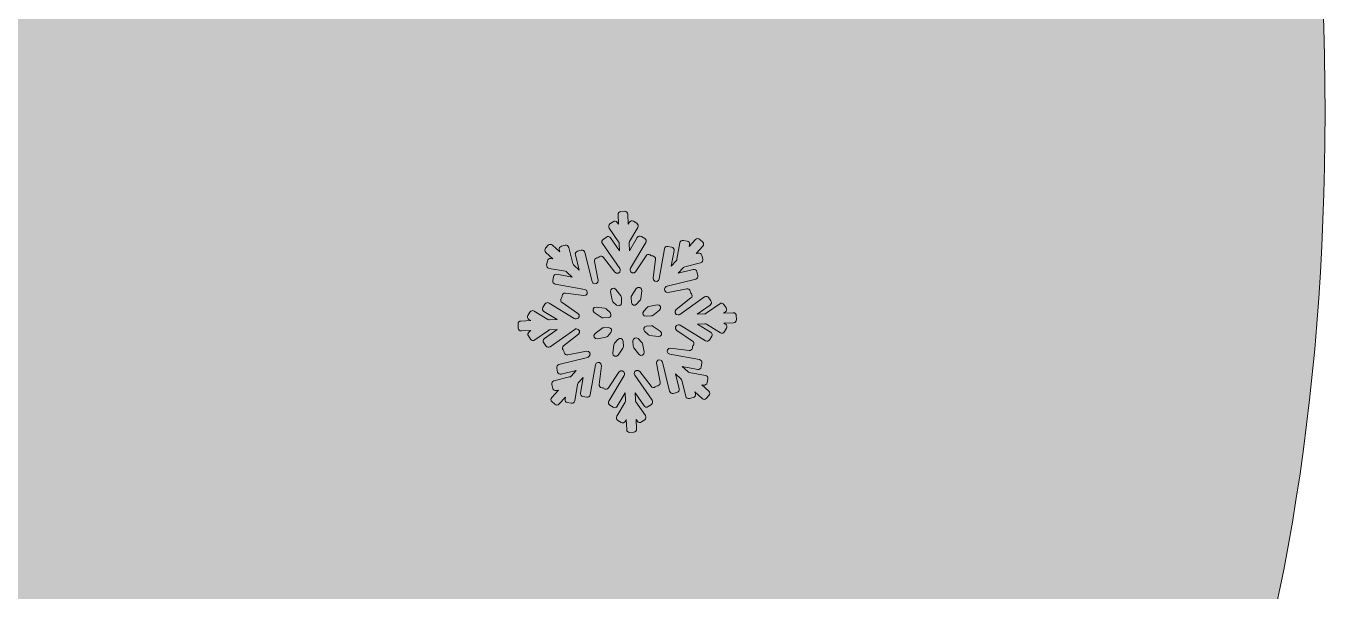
# Model space of a CAD drawing. Header units: millimetres. Extents: x 31 to 225, y -115 to -14.
# Drawn here: x 196.16 to 224.6, y -82.7 to -70.33 of the extents above; entities that cross this region are included whole.
import ezdxf

# ---------------------------------------------------------------- set-up
doc = ezdxf.new("R2010")
doc.units = ezdxf.units.MM
doc.header["$MEASUREMENT"] = 0
doc.layers.add('engraving', color=7, linetype='Continuous')
doc.layers.add('Layer 1', color=7, linetype='Continuous')

msp = doc.modelspace()

# ---------------------------------------------------------------- hatches: boundary and pattern name
at = {"layer": 'Layer 1'}
h = msp.add_hatch(color=2, dxfattribs=at)
h.dxf.hatch_style = 2
edge = h.paths.add_edge_path()
edge.add_spline(control_points=[(211.735, -40.876), (205.828, -35.752), (198.704, -32.392), (190.364, -30.797), (190.364, -30.797), (190.364, -29.654), (190.364, -29.654), (190.364, -27.087), (188.359, -24.969), (185.839, -24.777), (187.344, -23.662), (188.323, -21.878), (188.323, -19.861), (188.323, -16.481), (185.583, -13.74), (182.203, -13.74), (178.822, -13.74), (176.082, -16.481), (176.082, -19.861), (176.082, -21.878), (177.062, -23.662), (178.567, -24.777), (176.046, -24.969), (174.042, -27.087), (174.042, -29.654), (174.042, -29.654), (174.042, -29.716), (174.042, -29.716), (174.042, -29.716), (140.3, -29.716), (140.3, -29.716), (140.3, -29.716), (140.3, -114.865), (140.3, -114.865), (140.3, -114.865), (177.219, -114.865), (177.219, -114.865), (186.464, -114.865), (194.634, -113.223), (201.73, -109.939), (206.311, -107.871), (210.315, -105.094), (213.742, -101.606), (217.168, -98.119), (219.833, -93.933), (221.74, -89.047), (223.645, -84.161), (224.598, -78.555), (224.598, -72.23), (224.598, -58.768), (220.31, -48.317), (211.735, -40.876)], knot_values=[0, 0, 0, 0, 1, 1, 1, 2, 2, 2, 3, 3, 3, 4, 4, 4, 5, 5, 5, 6, 6, 6, 7, 7, 7, 8, 8, 8, 9, 9, 9, 10, 10, 10, 11, 11, 11, 12, 12, 12, 13, 13, 13, 14, 14, 14, 15, 15, 15, 16, 16, 16, 17, 17, 17, 17], degree=3, periodic=1)
edge = h.paths.add_edge_path()
edge.add_spline(control_points=[(178.395, -19.861), (178.395, -17.762), (180.103, -16.054), (182.203, -16.054), (184.302, -16.054), (186.01, -17.762), (186.01, -19.861), (186.01, -21.96), (184.302, -23.668), (182.203, -23.668), (180.103, -23.668), (178.395, -21.96), (178.395, -19.861)], knot_values=[0, 0, 0, 0, 1, 1, 1, 2, 2, 2, 3, 3, 3, 4, 4, 4, 4], degree=3, periodic=1)
edge = h.paths.add_edge_path()
edge.add_spline(control_points=[(191.572, -87.07), (188.734, -91.045), (184.557, -93.031), (179.043, -93.031), (179.043, -93.031), (168.46, -93.031), (168.46, -93.031), (168.46, -93.031), (168.46, -51.551), (168.46, -51.551), (168.46, -51.551), (177.705, -51.551), (177.705, -51.551), (183.625, -51.551), (188.126, -53.558), (191.208, -57.572), (194.289, -61.586), (195.83, -66.553), (195.83, -72.473), (195.83, -78.231), (194.41, -83.097), (191.572, -87.07)], knot_values=[0, 0, 0, 0, 1, 1, 1, 2, 2, 2, 3, 3, 3, 4, 4, 4, 5, 5, 5, 6, 6, 6, 7, 7, 7, 7], degree=3, periodic=1)

# ---------------------------------------------------------------- linework, layer by layer
at = {"layer": 'engraving', "lineweight": 0}
for points, knots in [([(211.712, -76.66), (211.71, -76.624), (211.68, -76.596), (211.644, -76.597), (211.644, -76.597), (211.435, -76.605), (211.435, -76.605), (211.435, -76.605), (211.474, -76.578), (211.474, -76.578), (211.503, -76.557), (211.51, -76.516), (211.49, -76.487), (211.49, -76.487), (211.441, -76.416), (211.441, -76.416), (211.421, -76.387), (211.379, -76.379), (211.349, -76.4), (211.349, -76.4), (211.054, -76.609), (211.054, -76.609), (211.043, -76.617), (211.031, -76.621), (211.018, -76.621), (211.018, -76.621), (210.859, -76.627), (210.859, -76.627), (210.859, -76.627), (211.14, -76.429), (211.14, -76.429), (211.17, -76.408), (211.177, -76.367), (211.156, -76.338), (211.156, -76.338), (211.108, -76.267), (211.108, -76.267), (211.087, -76.237), (211.046, -76.23), (211.016, -76.251), (211.016, -76.251), (210.477, -76.632), (210.477, -76.632), (210.467, -76.639), (210.455, -76.643), (210.442, -76.644), (210.442, -76.644), (210.439, -76.644), (210.439, -76.644), (210.375, -76.646), (210.346, -76.566), (210.396, -76.527), (210.396, -76.527), (210.719, -76.272), (210.719, -76.272), (210.747, -76.25), (210.752, -76.209), (210.73, -76.181), (210.73, -76.181), (210.72, -76.167), (210.72, -76.167), (210.714, -76.159), (210.709, -76.15), (210.707, -76.14), (210.707, -76.14), (210.704, -76.123), (210.704, -76.123), (210.697, -76.088), (210.663, -76.065), (210.627, -76.072), (210.627, -76.072), (210.219, -76.153), (210.219, -76.153), (210.157, -76.165), (210.115, -76.091), (210.158, -76.044), (210.158, -76.044), (210.165, -76.037), (210.165, -76.037), (210.173, -76.027), (210.185, -76.021), (210.197, -76.018), (210.197, -76.018), (210.823, -75.861), (210.823, -75.861), (210.858, -75.852), (210.879, -75.816), (210.87, -75.781), (210.87, -75.781), (210.85, -75.698), (210.85, -75.698), (210.841, -75.663), (210.805, -75.641), (210.77, -75.65), (210.77, -75.65), (210.443, -75.732), (210.443, -75.732), (210.443, -75.732), (210.555, -75.609), (210.555, -75.609), (210.564, -75.599), (210.575, -75.592), (210.588, -75.589), (210.588, -75.589), (210.931, -75.503), (210.931, -75.503), (210.966, -75.494), (210.987, -75.459), (210.978, -75.424), (210.978, -75.424), (210.958, -75.341), (210.958, -75.341), (210.949, -75.305), (210.913, -75.284), (210.878, -75.293), (210.878, -75.293), (210.833, -75.304), (210.833, -75.304), (210.833, -75.304), (210.98, -75.143), (210.98, -75.143), (211.005, -75.117), (211.003, -75.075), (210.977, -75.051), (210.977, -75.051), (210.914, -74.993), (210.914, -74.993), (210.888, -74.968), (210.846, -74.97), (210.821, -74.996), (210.821, -74.996), (210.681, -75.15), (210.681, -75.15), (210.681, -75.15), (210.689, -75.104), (210.689, -75.104), (210.695, -75.069), (210.671, -75.035), (210.636, -75.028), (210.636, -75.028), (210.553, -75.014), (210.553, -75.014), (210.517, -75.007), (210.483, -75.031), (210.477, -75.067), (210.477, -75.067), (210.414, -75.428), (210.414, -75.428), (210.412, -75.44), (210.406, -75.451), (210.398, -75.461), (210.398, -75.461), (210.29, -75.579), (210.29, -75.579), (210.29, -75.579), (210.349, -75.237), (210.349, -75.237), (210.356, -75.202), (210.332, -75.168), (210.296, -75.162), (210.296, -75.162), (210.213, -75.147), (210.213, -75.147), (210.178, -75.14), (210.143, -75.164), (210.137, -75.2), (210.137, -75.2), (210.023, -75.856), (210.023, -75.856), (210.021, -75.868), (210.015, -75.88), (210.007, -75.889), (210.007, -75.889), (210.007, -75.889), (210.007, -75.889), (209.964, -75.936), (209.885, -75.9), (209.893, -75.837), (209.893, -75.837), (209.943, -75.428), (209.943, -75.428), (209.947, -75.392), (209.922, -75.36), (209.886, -75.355), (209.886, -75.355), (209.87, -75.353), (209.87, -75.353), (209.86, -75.352), (209.85, -75.348), (209.842, -75.342), (209.842, -75.342), (209.829, -75.333), (209.829, -75.333), (209.799, -75.313), (209.757, -75.321), (209.737, -75.352), (209.737, -75.352), (209.508, -75.698), (209.508, -75.698), (209.473, -75.751), (209.391, -75.728), (209.388, -75.665), (209.388, -75.665), (209.388, -75.657), (209.388, -75.657), (209.387, -75.645), (209.39, -75.632), (209.397, -75.621), (209.397, -75.621), (209.729, -75.061), (209.729, -75.061), (209.747, -75.03), (209.737, -74.991), (209.707, -74.972), (209.707, -74.972), (209.634, -74.928), (209.634, -74.928), (209.603, -74.909), (209.562, -74.919), (209.544, -74.95), (209.544, -74.95), (209.371, -75.242), (209.371, -75.242), (209.371, -75.242), (209.364, -75.074), (209.364, -75.074), (209.364, -75.061), (209.367, -75.049), (209.373, -75.038), (209.373, -75.038), (209.555, -74.731), (209.555, -74.731), (209.574, -74.7), (209.564, -74.66), (209.533, -74.641), (209.533, -74.641), (209.461, -74.597), (209.461, -74.597), (209.43, -74.578), (209.389, -74.588), (209.37, -74.62), (209.37, -74.62), (209.347, -74.658), (209.347, -74.658), (209.347, -74.658), (209.338, -74.441), (209.338, -74.441), (209.337, -74.405), (209.306, -74.376), (209.27, -74.378), (209.27, -74.378), (209.186, -74.381), (209.186, -74.381), (209.15, -74.382), (209.122, -74.413), (209.123, -74.449), (209.123, -74.449), (209.132, -74.659), (209.132, -74.659), (209.132, -74.659), (209.106, -74.622), (209.106, -74.622), (209.085, -74.592), (209.044, -74.585), (209.014, -74.606), (209.014, -74.606), (208.945, -74.655), (208.945, -74.655), (208.916, -74.675), (208.909, -74.716), (208.929, -74.746), (208.929, -74.746), (209.137, -75.047), (209.137, -75.047), (209.144, -75.057), (209.148, -75.069), (209.149, -75.081), (209.149, -75.081), (209.155, -75.243), (209.155, -75.243), (209.155, -75.243), (208.96, -74.959), (208.96, -74.959), (208.939, -74.929), (208.898, -74.922), (208.868, -74.943), (208.868, -74.943), (208.799, -74.992), (208.799, -74.992), (208.769, -75.013), (208.762, -75.053), (208.783, -75.083), (208.783, -75.083), (209.161, -75.63), (209.161, -75.63), (209.168, -75.64), (209.172, -75.652), (209.172, -75.665), (209.172, -75.665), (209.172, -75.666), (209.172, -75.666), (209.175, -75.73), (209.094, -75.759), (209.055, -75.708), (209.055, -75.708), (208.806, -75.385), (208.806, -75.385), (208.784, -75.357), (208.742, -75.351), (208.714, -75.374), (208.714, -75.374), (208.701, -75.384), (208.701, -75.384), (208.693, -75.39), (208.684, -75.394), (208.674, -75.396), (208.674, -75.396), (208.658, -75.399), (208.658, -75.399), (208.623, -75.407), (208.6, -75.441), (208.607, -75.477), (208.607, -75.477), (208.688, -75.888), (208.688, -75.888), (208.7, -75.951), (208.625, -75.992), (208.579, -75.949), (208.579, -75.949), (208.575, -75.945), (208.575, -75.945), (208.565, -75.936), (208.559, -75.925), (208.556, -75.913), (208.556, -75.913), (208.399, -75.278), (208.399, -75.278), (208.39, -75.243), (208.354, -75.222), (208.319, -75.231), (208.319, -75.231), (208.237, -75.251), (208.237, -75.251), (208.202, -75.26), (208.181, -75.295), (208.19, -75.33), (208.19, -75.33), (208.272, -75.662), (208.272, -75.662), (208.272, -75.662), (208.15, -75.548), (208.15, -75.548), (208.141, -75.54), (208.135, -75.529), (208.132, -75.516), (208.132, -75.516), (208.045, -75.168), (208.045, -75.168), (208.037, -75.133), (208.001, -75.111), (207.966, -75.12), (207.966, -75.12), (207.884, -75.141), (207.884, -75.141), (207.849, -75.15), (207.828, -75.185), (207.836, -75.22), (207.836, -75.22), (207.847, -75.265), (207.847, -75.265), (207.847, -75.265), (207.69, -75.118), (207.69, -75.118), (207.663, -75.093), (207.621, -75.095), (207.597, -75.122), (207.597, -75.122), (207.539, -75.184), (207.539, -75.184), (207.515, -75.211), (207.517, -75.252), (207.543, -75.276), (207.543, -75.276), (207.697, -75.42), (207.697, -75.42), (207.697, -75.42), (207.652, -75.412), (207.652, -75.412), (207.616, -75.406), (207.582, -75.43), (207.576, -75.466), (207.576, -75.466), (207.561, -75.55), (207.561, -75.55), (207.555, -75.585), (207.579, -75.619), (207.614, -75.626), (207.614, -75.626), (207.97, -75.69), (207.97, -75.69), (207.983, -75.692), (207.994, -75.698), (208.003, -75.707), (208.003, -75.707), (208.121, -75.817), (208.121, -75.817), (208.121, -75.817), (207.785, -75.756), (207.785, -75.756), (207.749, -75.75), (207.714, -75.774), (207.708, -75.81), (207.708, -75.81), (207.694, -75.894), (207.694, -75.894), (207.687, -75.929), (207.711, -75.963), (207.746, -75.97), (207.746, -75.97), (208.395, -76.087), (208.395, -76.087), (208.407, -76.089), (208.419, -76.095), (208.428, -76.104), (208.428, -76.104), (208.431, -76.106), (208.431, -76.106), (208.477, -76.15), (208.441, -76.227), (208.378, -76.219), (208.378, -76.219), (207.974, -76.168), (207.974, -76.168), (207.938, -76.163), (207.905, -76.189), (207.901, -76.225), (207.901, -76.225), (207.899, -76.242), (207.899, -76.242), (207.897, -76.252), (207.894, -76.262), (207.888, -76.27), (207.888, -76.27), (207.879, -76.284), (207.879, -76.284), (207.859, -76.314), (207.867, -76.354), (207.897, -76.374), (207.897, -76.374), (208.245, -76.61), (208.245, -76.61), (208.297, -76.646), (208.274, -76.728), (208.21, -76.73), (208.21, -76.73), (208.202, -76.73), (208.202, -76.73), (208.189, -76.731), (208.177, -76.728), (208.166, -76.721), (208.166, -76.721), (207.613, -76.384), (207.613, -76.384), (207.581, -76.365), (207.541, -76.375), (207.522, -76.406), (207.522, -76.406), (207.479, -76.48), (207.479, -76.48), (207.46, -76.511), (207.47, -76.551), (207.501, -76.569), (207.501, -76.569), (207.791, -76.746), (207.791, -76.746), (207.791, -76.746), (207.626, -76.753), (207.626, -76.753), (207.613, -76.753), (207.6, -76.75), (207.589, -76.743), (207.589, -76.743), (207.286, -76.559), (207.286, -76.559), (207.255, -76.54), (207.214, -76.55), (207.196, -76.581), (207.196, -76.581), (207.152, -76.654), (207.152, -76.654), (207.134, -76.685), (207.144, -76.725), (207.174, -76.744), (207.174, -76.744), (207.215, -76.769), (207.215, -76.769), (207.215, -76.769), (206.999, -76.777), (206.999, -76.777), (206.963, -76.778), (206.935, -76.809), (206.936, -76.845), (206.936, -76.845), (206.94, -76.931), (206.94, -76.931), (206.941, -76.967), (206.972, -76.995), (207.008, -76.994), (207.008, -76.994), (207.217, -76.986), (207.217, -76.986), (207.217, -76.986), (207.178, -77.013), (207.178, -77.013), (207.149, -77.034), (207.142, -77.074), (207.162, -77.104), (207.162, -77.104), (207.211, -77.174), (207.211, -77.174), (207.231, -77.204), (207.273, -77.212), (207.302, -77.19), (207.302, -77.19), (207.598, -76.982), (207.598, -76.982), (207.609, -76.974), (207.621, -76.97), (207.634, -76.97), (207.634, -76.97), (207.793, -76.963), (207.793, -76.963), (207.793, -76.963), (207.512, -77.162), (207.512, -77.162), (207.482, -77.183), (207.475, -77.223), (207.496, -77.253), (207.496, -77.253), (207.544, -77.323), (207.544, -77.323), (207.565, -77.353), (207.606, -77.361), (207.636, -77.34), (207.636, -77.34), (208.175, -76.959), (208.175, -76.959), (208.185, -76.952), (208.197, -76.948), (208.21, -76.947), (208.21, -76.947), (208.213, -76.947), (208.213, -76.947), (208.277, -76.945), (208.306, -77.025), (208.256, -77.064), (208.256, -77.064), (207.933, -77.319), (207.933, -77.319), (207.905, -77.341), (207.9, -77.382), (207.922, -77.41), (207.922, -77.41), (207.932, -77.424), (207.932, -77.424), (207.938, -77.432), (207.942, -77.441), (207.944, -77.451), (207.944, -77.451), (207.948, -77.467), (207.948, -77.467), (207.955, -77.503), (207.989, -77.526), (208.025, -77.519), (208.025, -77.519), (208.433, -77.438), (208.433, -77.438), (208.495, -77.425), (208.537, -77.5), (208.494, -77.546), (208.494, -77.546), (208.487, -77.554), (208.487, -77.554), (208.479, -77.563), (208.467, -77.57), (208.455, -77.573), (208.455, -77.573), (207.829, -77.73), (207.829, -77.73), (207.794, -77.739), (207.773, -77.774), (207.782, -77.81), (207.782, -77.81), (207.802, -77.893), (207.802, -77.893), (207.811, -77.928), (207.847, -77.949), (207.882, -77.941), (207.882, -77.941), (208.209, -77.858), (208.209, -77.858), (208.209, -77.858), (208.096, -77.982), (208.096, -77.982), (208.088, -77.992), (208.076, -77.998), (208.064, -78.001), (208.064, -78.001), (207.721, -78.087), (207.721, -78.087), (207.686, -78.096), (207.665, -78.132), (207.673, -78.167), (207.673, -78.167), (207.694, -78.25), (207.694, -78.25), (207.703, -78.285), (207.738, -78.307), (207.774, -78.298), (207.774, -78.298), (207.818, -78.287), (207.818, -78.287), (207.818, -78.287), (207.671, -78.448), (207.671, -78.448), (207.647, -78.474), (207.649, -78.515), (207.675, -78.54), (207.675, -78.54), (207.737, -78.598), (207.737, -78.598), (207.764, -78.623), (207.806, -78.621), (207.831, -78.594), (207.831, -78.594), (207.971, -78.44), (207.971, -78.44), (207.971, -78.44), (207.963, -78.486), (207.963, -78.486), (207.957, -78.522), (207.98, -78.556), (208.016, -78.562), (208.016, -78.562), (208.099, -78.577), (208.099, -78.577), (208.135, -78.584), (208.169, -78.56), (208.175, -78.524), (208.175, -78.524), (208.238, -78.163), (208.238, -78.163), (208.24, -78.151), (208.246, -78.139), (208.254, -78.13), (208.254, -78.13), (208.362, -78.012), (208.362, -78.012), (208.362, -78.012), (208.302, -78.353), (208.302, -78.353), (208.296, -78.389), (208.32, -78.423), (208.355, -78.429), (208.355, -78.429), (208.438, -78.444), (208.438, -78.444), (208.474, -78.451), (208.508, -78.427), (208.515, -78.391), (208.515, -78.391), (208.629, -77.735), (208.629, -77.735), (208.631, -77.722), (208.637, -77.711), (208.645, -77.702), (208.645, -77.702), (208.645, -77.702), (208.645, -77.702), (208.688, -77.655), (208.766, -77.691), (208.759, -77.754), (208.759, -77.754), (208.709, -78.163), (208.709, -78.163), (208.705, -78.198), (208.73, -78.231), (208.766, -78.236), (208.766, -78.236), (208.782, -78.238), (208.782, -78.238), (208.792, -78.239), (208.802, -78.243), (208.81, -78.248), (208.81, -78.248), (208.823, -78.257), (208.823, -78.257), (208.853, -78.278), (208.894, -78.27), (208.915, -78.239), (208.915, -78.239), (209.144, -77.893), (209.144, -77.893), (209.179, -77.839), (209.261, -77.862), (209.264, -77.926), (209.264, -77.926), (209.264, -77.933), (209.264, -77.933), (209.265, -77.946), (209.261, -77.959), (209.255, -77.97), (209.255, -77.97), (208.923, -78.529), (208.923, -78.529), (208.905, -78.56), (208.915, -78.6), (208.945, -78.619), (208.945, -78.619), (209.018, -78.663), (209.018, -78.663), (209.049, -78.682), (209.089, -78.672), (209.108, -78.64), (209.108, -78.64), (209.281, -78.349), (209.281, -78.349), (209.281, -78.349), (209.288, -78.517), (209.288, -78.517), (209.288, -78.529), (209.285, -78.542), (209.279, -78.553), (209.279, -78.553), (209.096, -78.86), (209.096, -78.86), (209.078, -78.891), (209.088, -78.931), (209.119, -78.95), (209.119, -78.95), (209.191, -78.994), (209.191, -78.994), (209.222, -79.013), (209.263, -79.003), (209.282, -78.971), (209.282, -78.971), (209.305, -78.932), (209.305, -78.932), (209.305, -78.932), (209.313, -79.15), (209.313, -79.15), (209.315, -79.186), (209.345, -79.214), (209.381, -79.213), (209.381, -79.213), (209.466, -79.21), (209.466, -79.21), (209.502, -79.208), (209.53, -79.178), (209.529, -79.141), (209.529, -79.141), (209.52, -78.931), (209.52, -78.931), (209.52, -78.931), (209.546, -78.968), (209.546, -78.968), (209.567, -78.999), (209.608, -79.006), (209.638, -78.985), (209.638, -78.985), (209.707, -78.936), (209.707, -78.936), (209.736, -78.915), (209.743, -78.875), (209.723, -78.845), (209.723, -78.845), (209.515, -78.544), (209.515, -78.544), (209.508, -78.534), (209.504, -78.522), (209.503, -78.509), (209.503, -78.509), (209.497, -78.348), (209.497, -78.348), (209.497, -78.348), (209.692, -78.631), (209.692, -78.631), (209.713, -78.661), (209.754, -78.669), (209.784, -78.648), (209.784, -78.648), (209.853, -78.599), (209.853, -78.599), (209.883, -78.578), (209.89, -78.538), (209.869, -78.508), (209.869, -78.508), (209.491, -77.961), (209.491, -77.961), (209.484, -77.95), (209.48, -77.938), (209.479, -77.926), (209.479, -77.926), (209.479, -77.925), (209.479, -77.925), (209.477, -77.861), (209.558, -77.832), (209.597, -77.882), (209.597, -77.882), (209.846, -78.205), (209.846, -78.205), (209.868, -78.234), (209.91, -78.239), (209.938, -78.217), (209.938, -78.217), (209.951, -78.207), (209.951, -78.207), (209.959, -78.201), (209.968, -78.196), (209.978, -78.194), (209.978, -78.194), (209.994, -78.191), (209.994, -78.191), (210.029, -78.184), (210.052, -78.15), (210.045, -78.114), (210.045, -78.114), (209.964, -77.702), (209.964, -77.702), (209.952, -77.64), (210.027, -77.598), (210.073, -77.642), (210.073, -77.642), (210.077, -77.646), (210.077, -77.646), (210.086, -77.654), (210.093, -77.665), (210.096, -77.678), (210.096, -77.678), (210.253, -78.312), (210.253, -78.312), (210.262, -78.348), (210.297, -78.369), (210.333, -78.36), (210.333, -78.36), (210.414, -78.34), (210.414, -78.34), (210.449, -78.331), (210.471, -78.295), (210.462, -78.26), (210.462, -78.26), (210.38, -77.929), (210.38, -77.929), (210.38, -77.929), (210.501, -78.042), (210.501, -78.042), (210.511, -78.051), (210.517, -78.062), (210.52, -78.075), (210.52, -78.075), (210.606, -78.423), (210.606, -78.423), (210.615, -78.458), (210.651, -78.479), (210.686, -78.471), (210.686, -78.471), (210.768, -78.45), (210.768, -78.45), (210.803, -78.441), (210.824, -78.406), (210.816, -78.371), (210.816, -78.371), (210.804, -78.326), (210.804, -78.326), (210.804, -78.326), (210.962, -78.473), (210.962, -78.473), (210.989, -78.498), (211.031, -78.496), (211.055, -78.469), (211.055, -78.469), (211.112, -78.406), (211.112, -78.406), (211.137, -78.38), (211.135, -78.339), (211.109, -78.314), (211.109, -78.314), (210.955, -78.17), (210.955, -78.17), (210.955, -78.17), (211, -78.178), (211, -78.178), (211.035, -78.185), (211.07, -78.161), (211.076, -78.125), (211.076, -78.125), (211.091, -78.041), (211.091, -78.041), (211.097, -78.005), (211.073, -77.971), (211.038, -77.965), (211.038, -77.965), (210.681, -77.901), (210.681, -77.901), (210.669, -77.898), (210.658, -77.892), (210.648, -77.884), (210.648, -77.884), (210.53, -77.774), (210.53, -77.774), (210.53, -77.774), (210.867, -77.834), (210.867, -77.834), (210.903, -77.841), (210.937, -77.817), (210.944, -77.781), (210.944, -77.781), (210.958, -77.697), (210.958, -77.697), (210.964, -77.661), (210.941, -77.627), (210.905, -77.621), (210.905, -77.621), (210.257, -77.504), (210.257, -77.504), (210.245, -77.502), (210.233, -77.496), (210.224, -77.487), (210.224, -77.487), (210.221, -77.484), (210.221, -77.484), (210.174, -77.441), (210.211, -77.363), (210.274, -77.371), (210.274, -77.371), (210.678, -77.423), (210.678, -77.423), (210.714, -77.427), (210.747, -77.402), (210.751, -77.366), (210.751, -77.366), (210.753, -77.349), (210.753, -77.349), (210.755, -77.339), (210.758, -77.329), (210.764, -77.321), (210.764, -77.321), (210.773, -77.307), (210.773, -77.307), (210.793, -77.277), (210.785, -77.236), (210.755, -77.216), (210.755, -77.216), (210.407, -76.981), (210.407, -76.981), (210.355, -76.945), (210.378, -76.863), (210.441, -76.861), (210.441, -76.861), (210.45, -76.86), (210.45, -76.86), (210.462, -76.86), (210.475, -76.863), (210.486, -76.87), (210.486, -76.87), (211.039, -77.207), (211.039, -77.207), (211.07, -77.226), (211.111, -77.216), (211.13, -77.184), (211.13, -77.184), (211.173, -77.111), (211.173, -77.111), (211.192, -77.08), (211.182, -77.04), (211.151, -77.021), (211.151, -77.021), (210.86, -76.844), (210.86, -76.844), (210.86, -76.844), (211.026, -76.838), (211.026, -76.838), (211.039, -76.838), (211.052, -76.841), (211.063, -76.848), (211.063, -76.848), (211.366, -77.032), (211.366, -77.032), (211.397, -77.051), (211.438, -77.041), (211.456, -77.009), (211.456, -77.009), (211.5, -76.936), (211.5, -76.936), (211.518, -76.905), (211.508, -76.865), (211.477, -76.847), (211.477, -76.847), (211.437, -76.822), (211.437, -76.822), (211.437, -76.822), (211.652, -76.814), (211.652, -76.814), (211.689, -76.812), (211.717, -76.782), (211.715, -76.746), (211.715, -76.746), (211.712, -76.66), (211.712, -76.66)], [0, 0, 0, 0, 1, 1, 1, 2, 2, 2, 3, 3, 3, 4, 4, 4, 5, 5, 5, 6, 6, 6, 7, 7, 7, 8, 8, 8, 9, 9, 9, 10, 10, 10, 11, 11, 11, 12, 12, 12, 13, 13, 13, 14, 14, 14, 15, 15, 15, 16, 16, 16, 17, 17, 17, 18, 18, 18, 19, 19, 19, 20, 20, 20, 21, 21, 21, 22, 22, 22, 23, 23, 23, 24, 24, 24, 25, 25, 25, 26, 26, 26, 27, 27, 27, 28, 28, 28, 29, 29, 29, 30, 30, 30, 31, 31, 31, 32, 32, 32, 33, 33, 33, 34, 34, 34, 35, 35, 35, 36, 36, 36, 37, 37, 37, 38, 38, 38, 39, 39, 39, 40, 40, 40, 41, 41, 41, 42, 42, 42, 43, 43, 43, 44, 44, 44, 45, 45, 45, 46, 46, 46, 47, 47, 47, 48, 48, 48, 49, 49, 49, 50, 50, 50, 51, 51, 51, 52, 52, 52, 53, 53, 53, 54, 54, 54, 55, 55, 55, 56, 56, 56, 57, 57, 57, 58, 58, 58, 59, 59, 59, 60, 60, 60, 61, 61, 61, 62, 62, 62, 63, 63, 63, 64, 64, 64, 65, 65, 65, 66, 66, 66, 67, 67, 67, 68, 68, 68, 69, 69, 69, 70, 70, 70, 71, 71, 71, 72, 72, 72, 73, 73, 73, 74, 74, 74, 75, 75, 75, 76, 76, 76, 77, 77, 77, 78, 78, 78, 79, 79, 79, 80, 80, 80, 81, 81, 81, 82, 82, 82, 83, 83, 83, 84, 84, 84, 85, 85, 85, 86, 86, 86, 87, 87, 87, 88, 88, 88, 89, 89, 89, 90, 90, 90, 91, 91, 91, 92, 92, 92, 93, 93, 93, 94, 94, 94, 95, 95, 95, 96, 96, 96, 97, 97, 97, 98, 98, 98, 99, 99, 99, 100, 100, 100, 101, 101, 101, 102, 102, 102, 103, 103, 103, 104, 104, 104, 105, 105, 105, 106, 106, 106, 107, 107, 107, 108, 108, 108, 109, 109, 109, 110, 110, 110, 111, 111, 111, 112, 112, 112, 113, 113, 113, 114, 114, 114, 115, 115, 115, 116, 116, 116, 117, 117, 117, 118, 118, 118, 119, 119, 119, 120, 120, 120, 121, 121, 121, 122, 122, 122, 123, 123, 123, 124, 124, 124, 125, 125, 125, 126, 126, 126, 127, 127, 127, 128, 128, 128, 129, 129, 129, 130, 130, 130, 131, 131, 131, 132, 132, 132, 133, 133, 133, 134, 134, 134, 135, 135, 135, 136, 136, 136, 137, 137, 137, 138, 138, 138, 139, 139, 139, 140, 140, 140, 141, 141, 141, 142, 142, 142, 143, 143, 143, 144, 144, 144, 145, 145, 145, 146, 146, 146, 147, 147, 147, 148, 148, 148, 149, 149, 149, 150, 150, 150, 151, 151, 151, 152, 152, 152, 153, 153, 153, 154, 154, 154, 155, 155, 155, 156, 156, 156, 157, 157, 157, 158, 158, 158, 159, 159, 159, 160, 160, 160, 161, 161, 161, 162, 162, 162, 163, 163, 163, 164, 164, 164, 165, 165, 165, 166, 166, 166, 167, 167, 167, 168, 168, 168, 169, 169, 169, 170, 170, 170, 171, 171, 171, 172, 172, 172, 173, 173, 173, 174, 174, 174, 175, 175, 175, 176, 176, 176, 177, 177, 177, 178, 178, 178, 179, 179, 179, 180, 180, 180, 181, 181, 181, 182, 182, 182, 183, 183, 183, 184, 184, 184, 185, 185, 185, 186, 186, 186, 187, 187, 187, 188, 188, 188, 189, 189, 189, 190, 190, 190, 191, 191, 191, 192, 192, 192, 193, 193, 193, 194, 194, 194, 195, 195, 195, 196, 196, 196, 197, 197, 197, 198, 198, 198, 199, 199, 199, 200, 200, 200, 201, 201, 201, 202, 202, 202, 203, 203, 203, 204, 204, 204, 205, 205, 205, 206, 206, 206, 207, 207, 207, 208, 208, 208, 209, 209, 209, 210, 210, 210, 211, 211, 211, 212, 212, 212, 213, 213, 213, 214, 214, 214, 215, 215, 215, 216, 216, 216, 217, 217, 217, 218, 218, 218, 219, 219, 219, 220, 220, 220, 221, 221, 221, 222, 222, 222, 223, 223, 223, 224, 224, 224, 225, 225, 225, 226, 226, 226, 227, 227, 227, 228, 228, 228, 229, 229, 229, 230, 230, 230, 231, 231, 231, 232, 232, 232, 233, 233, 233, 234, 234, 234, 235, 235, 235, 236, 236, 236, 237, 237, 237, 238, 238, 238, 239, 239, 239, 240, 240, 240, 241, 241, 241, 242, 242, 242, 243, 243, 243, 244, 244, 244, 245, 245, 245, 246, 246, 246, 247, 247, 247, 248, 248, 248, 249, 249, 249, 250, 250, 250, 251, 251, 251, 252, 252, 252, 253, 253, 253, 254, 254, 254, 255, 255, 255, 256, 256, 256, 257, 257, 257, 258, 258, 258, 259, 259, 259, 260, 260, 260, 261, 261, 261, 262, 262, 262, 263, 263, 263, 264, 264, 264, 265, 265, 265, 266, 266, 266, 267, 267, 267, 268, 268, 268, 269, 269, 269, 270, 270, 270, 271, 271, 271, 272, 272, 272, 273, 273, 273, 274, 274, 274, 275, 275, 275, 276, 276, 276, 277, 277, 277, 278, 278, 278, 279, 279, 279, 280, 280, 280, 281, 281, 281, 282, 282, 282, 283, 283, 283, 284, 284, 284, 285, 285, 285, 286, 286, 286, 287, 287, 287, 288, 288, 288, 289, 289, 289, 290, 290, 290, 291, 291, 291, 292, 292, 292, 293, 293, 293, 294, 294, 294, 295, 295, 295, 296, 296, 296, 297, 297, 297, 298, 298, 298, 299, 299, 299, 300, 300, 300, 301, 301, 301, 302, 302, 302, 303, 303, 303, 304, 304, 304, 305, 305, 305, 306, 306, 306, 307, 307, 307, 308, 308, 308, 309, 309, 309, 310, 310, 310, 311, 311, 311, 312, 312, 312, 313, 313, 313, 314, 314, 314, 315, 315, 315, 316, 316, 316, 317, 317, 317, 318, 318, 318, 319, 319, 319, 320, 320, 320, 321, 321, 321, 322, 322, 322, 323, 323, 323, 324, 324, 324, 325, 325, 325, 326, 326, 326, 327, 327, 327, 328, 328, 328, 329, 329, 329, 330, 330, 330, 331, 331, 331, 332, 332, 332, 333, 333, 333, 334, 334, 334, 335, 335, 335, 336, 336, 336, 336]), ([(209.073, -76.086), (209.073, -76.086), (209.183, -76.229), (209.183, -76.229), (209.191, -76.239), (209.196, -76.252), (209.197, -76.266), (209.197, -76.266), (209.201, -76.377), (209.201, -76.377), (209.204, -76.436), (209.134, -76.468), (209.091, -76.428), (209.091, -76.428), (209.012, -76.354), (209.012, -76.354), (209.002, -76.344), (208.995, -76.332), (208.992, -76.318), (208.992, -76.318), (208.957, -76.139), (208.957, -76.139), (208.943, -76.071), (209.031, -76.031), (209.073, -76.086)], [0, 0, 0, 0, 1, 1, 1, 2, 2, 2, 3, 3, 3, 4, 4, 4, 5, 5, 5, 6, 6, 6, 7, 7, 7, 8, 8, 8, 8]), ([(209.416, -76.369), (209.416, -76.369), (209.412, -76.258), (209.412, -76.258), (209.411, -76.245), (209.415, -76.231), (209.423, -76.22), (209.423, -76.22), (209.523, -76.068), (209.523, -76.068), (209.561, -76.01), (209.651, -76.044), (209.643, -76.112), (209.643, -76.112), (209.62, -76.294), (209.62, -76.294), (209.619, -76.308), (209.613, -76.32), (209.604, -76.33), (209.604, -76.33), (209.53, -76.411), (209.53, -76.411), (209.491, -76.454), (209.419, -76.428), (209.416, -76.369)], [0, 0, 0, 0, 1, 1, 1, 2, 2, 2, 3, 3, 3, 4, 4, 4, 5, 5, 5, 6, 6, 6, 7, 7, 7, 8, 8, 8, 8]), ([(208.757, -76.696), (208.757, -76.696), (208.603, -76.592), (208.603, -76.592), (208.546, -76.553), (208.579, -76.464), (208.648, -76.472), (208.648, -76.472), (208.829, -76.495), (208.829, -76.495), (208.842, -76.497), (208.855, -76.503), (208.865, -76.512), (208.865, -76.512), (208.948, -76.59), (208.948, -76.59), (208.99, -76.629), (208.964, -76.701), (208.905, -76.703), (208.905, -76.703), (208.796, -76.707), (208.796, -76.707), (208.782, -76.708), (208.768, -76.704), (208.757, -76.696)], [0, 0, 0, 0, 1, 1, 1, 2, 2, 2, 3, 3, 3, 4, 4, 4, 5, 5, 5, 6, 6, 6, 7, 7, 7, 8, 8, 8, 8]), ([(209.686, -76.561), (209.686, -76.561), (209.762, -76.478), (209.762, -76.478), (209.771, -76.468), (209.784, -76.461), (209.797, -76.458), (209.797, -76.458), (209.978, -76.422), (209.978, -76.422), (210.045, -76.409), (210.085, -76.495), (210.031, -76.538), (210.031, -76.538), (209.886, -76.653), (209.886, -76.653), (209.875, -76.661), (209.862, -76.666), (209.848, -76.667), (209.848, -76.667), (209.737, -76.671), (209.737, -76.671), (209.679, -76.673), (209.647, -76.604), (209.686, -76.561)], [0, 0, 0, 0, 1, 1, 1, 2, 2, 2, 3, 3, 3, 4, 4, 4, 5, 5, 5, 6, 6, 6, 7, 7, 7, 8, 8, 8, 8]), ([(208.966, -77.03), (208.966, -77.03), (208.89, -77.112), (208.89, -77.112), (208.881, -77.123), (208.868, -77.13), (208.854, -77.133), (208.854, -77.133), (208.674, -77.168), (208.674, -77.168), (208.607, -77.182), (208.567, -77.095), (208.621, -77.053), (208.621, -77.053), (208.766, -76.938), (208.766, -76.938), (208.777, -76.93), (208.79, -76.925), (208.804, -76.924), (208.804, -76.924), (208.915, -76.92), (208.915, -76.92), (208.973, -76.918), (209.005, -76.987), (208.966, -77.03)], [0, 0, 0, 0, 1, 1, 1, 2, 2, 2, 3, 3, 3, 4, 4, 4, 5, 5, 5, 6, 6, 6, 7, 7, 7, 8, 8, 8, 8]), ([(209.895, -76.895), (209.895, -76.895), (210.049, -76.999), (210.049, -76.999), (210.106, -77.038), (210.072, -77.127), (210.004, -77.118), (210.004, -77.118), (209.823, -77.095), (209.823, -77.095), (209.809, -77.094), (209.797, -77.088), (209.787, -77.078), (209.787, -77.078), (209.704, -77.001), (209.704, -77.001), (209.662, -76.961), (209.688, -76.89), (209.746, -76.888), (209.746, -76.888), (209.856, -76.883), (209.856, -76.883), (209.87, -76.883), (209.883, -76.887), (209.895, -76.895)], [0, 0, 0, 0, 1, 1, 1, 2, 2, 2, 3, 3, 3, 4, 4, 4, 5, 5, 5, 6, 6, 6, 7, 7, 7, 8, 8, 8, 8]), ([(209.235, -77.222), (209.235, -77.222), (209.24, -77.332), (209.24, -77.332), (209.24, -77.346), (209.237, -77.36), (209.229, -77.371), (209.229, -77.371), (209.129, -77.522), (209.129, -77.522), (209.091, -77.58), (209.001, -77.547), (209.009, -77.478), (209.009, -77.478), (209.031, -77.297), (209.031, -77.297), (209.033, -77.283), (209.039, -77.27), (209.048, -77.26), (209.048, -77.26), (209.121, -77.18), (209.121, -77.18), (209.161, -77.137), (209.233, -77.163), (209.235, -77.222)], [0, 0, 0, 0, 1, 1, 1, 2, 2, 2, 3, 3, 3, 4, 4, 4, 5, 5, 5, 6, 6, 6, 7, 7, 7, 8, 8, 8, 8]), ([(209.579, -77.505), (209.579, -77.505), (209.469, -77.362), (209.469, -77.362), (209.46, -77.351), (209.456, -77.338), (209.455, -77.325), (209.455, -77.325), (209.451, -77.214), (209.451, -77.214), (209.448, -77.155), (209.518, -77.123), (209.561, -77.163), (209.561, -77.163), (209.64, -77.237), (209.64, -77.237), (209.65, -77.246), (209.657, -77.259), (209.66, -77.272), (209.66, -77.272), (209.695, -77.452), (209.695, -77.452), (209.708, -77.52), (209.621, -77.56), (209.579, -77.505)], [0, 0, 0, 0, 1, 1, 1, 2, 2, 2, 3, 3, 3, 4, 4, 4, 5, 5, 5, 6, 6, 6, 7, 7, 7, 8, 8, 8, 8])]:
    msp.add_open_spline(points, degree=3, knots=knots, dxfattribs=at)
at = {"layer": 'Layer 1', "lineweight": 0}
msp.add_open_spline([(211.735, -40.876), (205.828, -35.752), (198.704, -32.392), (190.364, -30.797), (190.364, -30.797), (190.364, -29.654), (190.364, -29.654), (190.364, -27.087), (188.359, -24.969), (185.839, -24.777), (187.344, -23.662), (188.323, -21.878), (188.323, -19.861), (188.323, -16.481), (185.583, -13.74), (182.203, -13.74), (178.822, -13.74), (176.082, -16.481), (176.082, -19.861), (176.082, -21.878), (177.062, -23.662), (178.567, -24.777), (176.046, -24.969), (174.042, -27.087), (174.042, -29.654), (174.042, -29.654), (174.042, -29.716), (174.042, -29.716), (174.042, -29.716), (140.3, -29.716), (140.3, -29.716), (140.3, -29.716), (140.3, -114.865), (140.3, -114.865), (140.3, -114.865), (177.219, -114.865), (177.219, -114.865), (186.464, -114.865), (194.634, -113.223), (201.73, -109.939), (206.311, -107.871), (210.315, -105.094), (213.742, -101.606), (217.168, -98.119), (219.833, -93.933), (221.74, -89.047), (223.645, -84.161), (224.598, -78.555), (224.598, -72.23), (224.598, -58.768), (220.31, -48.317), (211.735, -40.876)], degree=3, knots=[0, 0, 0, 0, 1, 1, 1, 2, 2, 2, 3, 3, 3, 4, 4, 4, 5, 5, 5, 6, 6, 6, 7, 7, 7, 8, 8, 8, 9, 9, 9, 10, 10, 10, 11, 11, 11, 12, 12, 12, 13, 13, 13, 14, 14, 14, 15, 15, 15, 16, 16, 16, 17, 17, 17, 17], dxfattribs=at)

doc.saveas('drawing.dxf')
